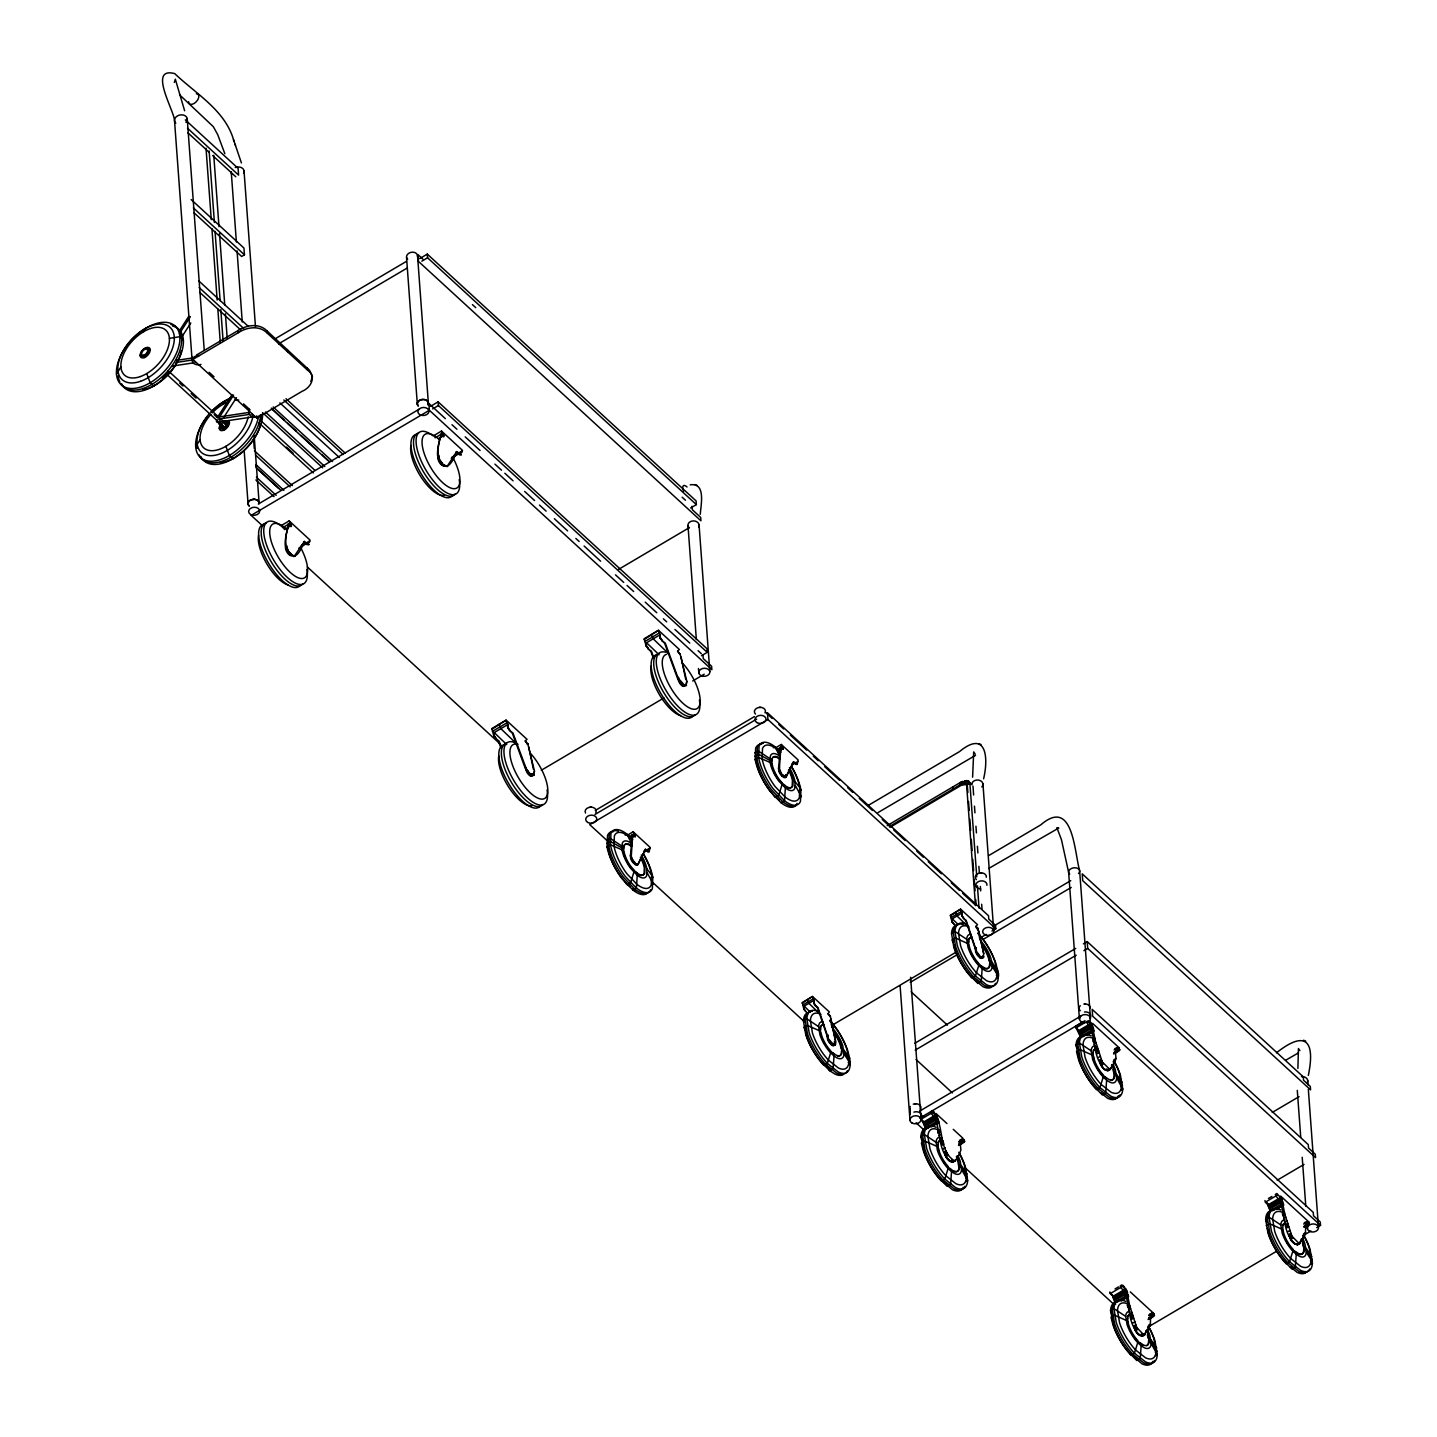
<?xml version="1.0" encoding="UTF-8"?>
<svg xmlns="http://www.w3.org/2000/svg" width="1437" height="1437" viewBox="0 0 1437 1437"><rect width="100%" height="100%" fill="white"/><g stroke="black" fill="none" stroke-linecap="round" stroke-linejoin="round"><path stroke-width="1.5" d="M643.255 853.542A35.674 13.831 59.5 0 1 652.811 877.396L652.344 888.695A35.674 13.831 59.5 0 1 636.375 888.066L625.167 876.301A35.674 13.831 59.5 0 1 610.474 844.794L610.941 833.478A35.674 13.831 59.5 0 1 626.891 834.107L631.669 843.555A20.998 8.137 59.5 0 0 622.293 843.178L622.005 849.824A20.998 8.137 59.5 0 0 630.663 868.379L637.256 875.295L636.375 888.066L632.963 890.078L621.754 878.312A35.674 13.831 59.5 0 1 607.061 846.806L607.528 835.508A35.674 13.831 59.5 0 1 613.527 831.592M791.356 766.208A35.674 13.831 59.5 0 1 800.912 790.045L800.463 801.361A35.674 13.831 59.5 0 1 784.494 800.732L773.286 788.967A35.674 13.831 59.5 0 1 758.592 757.443L759.059 746.144A35.674 13.831 59.5 0 1 775.01 746.773L779.788 756.203A20.998 8.137 59.5 0 0 770.412 755.844L770.124 762.49A20.998 8.137 59.5 0 0 778.782 781.027L785.374 787.961L784.494 800.732L781.081 802.744L769.873 790.979A35.674 13.831 59.5 0 1 755.179 759.454L755.646 748.156A35.674 13.831 59.5 0 1 761.646 744.258M822.808 1021.635A20.998 8.137 59.5 0 0 818.587 1026.629L819.934 1034.784A20.998 8.137 59.5 0 0 830.622 1052.854L834.035 1055.979L833.101 1068.697L829.688 1070.709L822.862 1063.721A31.74 12.322 59.5 0 1 806.696 1036.4L804.774 1026.018M940.301 1137.314A20.998 8.137 59.5 0 0 936.062 1142.307L937.427 1150.462A20.998 8.137 59.5 0 0 948.115 1168.515L951.528 1171.64L950.593 1184.357L947.181 1186.369L940.355 1179.382A31.74 12.322 59.5 0 1 924.189 1152.061L920.919 1136.505A35.674 13.831 59.5 0 1 928.086 1128.027M970.927 934.301A20.998 8.137 59.5 0 0 966.688 939.295L968.053 947.45A20.998 8.137 59.5 0 0 978.741 965.52L982.154 968.646L981.22 981.363L977.807 983.375L970.981 976.388A31.74 12.322 59.5 0 1 954.815 949.049L953.719 944.72M1095.407 1045.831A20.998 8.137 59.5 0 0 1091.186 1050.824L1092.551 1058.979A20.998 8.137 59.5 0 0 1103.239 1077.049L1106.634 1080.175L1105.7 1092.892L1102.287 1094.904L1095.461 1087.917A31.74 12.322 59.5 0 1 1079.295 1060.596L1076.044 1045.04A35.674 13.831 59.5 0 1 1083.211 1036.562M1129.913 1311.424A20.998 8.137 59.5 0 0 1125.692 1316.418L1127.057 1324.573A20.998 8.137 59.5 0 0 1137.745 1342.643L1141.158 1345.768L1140.224 1358.486L1136.793 1360.498L1129.967 1353.51A31.74 12.322 59.5 0 1 1113.801 1326.189L1110.55 1310.634A35.674 13.831 59.5 0 1 1117.717 1302.138M1285.037 1219.959A20.998 8.137 59.5 0 0 1280.816 1224.953L1282.181 1233.108A20.998 8.137 59.5 0 0 1292.869 1251.16L1296.264 1254.303L1295.33 1267.003L1291.917 1269.033L1285.091 1262.027A31.74 12.322 59.5 0 1 1268.925 1234.706L1267.308 1228.222M700.268 514.32C700.825 505.285 706.178 482.383 690.227 484.844M1297.898 1068.427L1298.437 1048.525L1299.874 1050.627M972.598 777.201L973.693 751.91L975.148 754.012M983.609 778.8C988.692 757.479 986.285 729.511 959.503 751.605L868.649 805.169M1308.335 1075.415C1315.268 1042.005 1306.467 1029.036 1276.505 1052.782M976.765 876.875L969.885 783.237L968.43 780.902L960.634 782.321L960.365 784.71L889.287 826.616M633.16 831.807L635.028 835.741L629.873 838.777L628.023 834.843L633.16 831.807L650.045 847.309L649.111 851.71L645.482 849.285L637.938 864.571L634.346 863.062L630.43 855.859L632.352 834.717L635.082 836.657L632.352 834.717M637.345 863.583L637.651 864.05A5.838 2.263 59.5 0 1 635.908 864.499L633.214 862.02A5.838 2.263 59.5 0 1 631.13 858.105L632.729 834.502M781.279 744.474L783.129 748.408L777.992 751.443L776.142 747.509L781.279 744.474L798.164 759.957L797.23 764.358L793.601 761.951L785.518 777.471L781.117 774.094L778.549 768.508L780.471 747.384L783.201 749.306L780.471 747.384M785.841 774.83L785.77 776.716A5.838 2.263 59.5 0 1 784.027 777.148L781.333 774.687A5.838 2.263 59.5 0 1 779.249 770.771L780.848 747.15M308.057 541.623L308.847 544.605L304.357 541.444C299.399 554.592 292.663 563.34 286.089 548.126C282.676 542.755 289.753 521.254 288.532 525.475M295.196 556.173C282.478 553.047 284.993 533.935 289.071 525.152M460.397 451.793L461.205 454.775L456.697 451.613C451.739 464.762 445.003 473.509 438.429 458.295C435.016 452.924 442.093 431.423 440.872 435.645M447.536 466.342C434.836 463.217 437.333 444.105 441.41 435.321M632.118 846.034A17.711 6.862 59.5 0 0 624.197 845.728L623.299 851.728L623.532 846.106A17.711 6.862 59.5 0 1 631.454 846.429M637.202 864.32A5.838 2.263 59.5 0 1 635.459 864.769L632.747 862.308A5.838 2.263 59.5 0 1 630.663 858.374L630.43 855.302A5.838 2.263 59.5 0 1 631.4 854.656A5.838 2.263 59.5 0 0 630.879 855.033L632.316 859.416L636.555 864.769M640.345 857.404A17.711 6.862 59.5 0 1 644.315 867.912L644.081 873.516A17.711 6.862 59.5 0 1 638.8 874.846M641.01 857.009A17.711 6.862 59.5 0 1 644.979 867.517L644.746 873.139A17.711 6.862 59.5 0 1 636.825 872.834L630.592 867.373M641.297 854.979A20.998 8.137 59.5 0 1 646.919 869.008L646.65 875.672A20.998 8.137 59.5 0 1 637.256 875.295M780.219 758.7A17.711 6.862 59.5 0 0 772.316 758.395L771.418 764.376L771.651 758.754M785.374 775.1L785.303 776.986A5.838 2.263 59.5 0 1 783.578 777.417L780.866 774.956A5.838 2.263 59.5 0 1 778.782 771.04L778.549 767.951A5.838 2.263 59.5 0 1 779.519 767.322M785.895 777.255L781.494 773.878L778.998 767.681A5.838 2.263 59.5 0 1 779.393 767.196M788.464 770.07A17.711 6.862 59.5 0 1 792.434 780.56L792.2 786.183A17.711 6.862 59.5 0 1 786.919 787.512M789.111 769.675A17.711 6.862 59.5 0 1 793.098 780.183L792.865 785.788A17.711 6.862 59.5 0 1 784.943 785.482L784.297 785.877M789.416 767.645A20.998 8.137 59.5 0 1 795.038 781.674L794.769 788.32A20.998 8.137 59.5 0 1 785.374 787.961M1119.369 1048.22C1113.765 1045.831 1115.884 1055.89 1116.028 1058.494C1113.19 1067.152 1107.173 1077.606 1100.401 1063.739C1092.246 1050.95 1096.305 1032.898 1086.264 1021.851L1087.773 1020.953L1090.629 1023.575L1089.515 1020.827L1092.174 1024.922L1095.156 1040.011L1102.197 1061.961L1110.011 1069.559M1153.875 1313.813L1152.043 1313.202L1150.696 1314.334L1150.318 1325.148L1143.942 1334.955L1136.703 1327.537L1129.662 1305.604L1126.68 1290.516L1122.944 1285.325L1125.135 1289.169L1121.776 1284.965L1120.267 1285.864L1120.77 1287.426C1130.757 1298.294 1126.734 1316.094 1134.619 1328.776A5.838 2.263 59.5 0 0 1136.685 1332.782L1139.379 1335.278A5.838 2.263 59.5 0 0 1141.158 1334.901L1141.319 1334.147M1308.999 1222.33L1307.167 1221.719L1305.82 1222.869L1305.443 1233.664L1299.066 1243.49L1291.827 1236.071L1284.786 1214.121L1281.804 1199.051L1276.9 1193.5L1275.391 1194.381L1275.894 1195.961C1285.881 1206.829 1281.858 1224.629 1289.743 1237.311A5.838 2.263 59.5 0 0 1291.791 1241.317L1294.503 1243.813A5.838 2.263 59.5 0 0 1295.869 1243.903M833.64 1045.579A5.838 2.263 59.5 0 1 832.274 1045.507L829.562 1042.993A5.838 2.263 59.5 0 1 827.496 1039.077L827.299 1036.023A5.838 2.263 59.5 0 1 828.305 1035.412M834.161 1043.783L834.502 1044.843A5.838 2.263 59.5 0 1 832.724 1045.238L830.029 1042.723A5.838 2.263 59.5 0 1 827.963 1038.807L827.748 1035.754A5.838 2.263 59.5 0 1 828.161 1035.287M982.279 956.431L982.154 957.778A5.838 2.263 59.5 0 1 980.393 958.156L977.681 955.659A5.838 2.263 59.5 0 1 975.615 951.725L975.418 948.689A5.838 2.263 59.5 0 1 976.424 948.079M982.728 956.162L982.603 957.509A5.838 2.263 59.5 0 1 980.842 957.886L978.13 955.389A5.838 2.263 59.5 0 1 976.082 951.456L975.867 948.42A5.838 2.263 59.5 0 1 976.28 947.935M944.792 1151.684L944.989 1154.737A5.838 2.263 59.5 0 0 947.055 1158.653L949.749 1161.168A5.838 2.263 59.5 0 0 951.528 1160.773L951.689 1160.018M1106.652 1069.308A5.838 2.263 59.5 0 1 1104.873 1069.685L1102.179 1067.188A5.838 2.263 59.5 0 1 1100.113 1063.272L1099.898 1060.219M1144.894 1334.919C1140.421 1339.104 1133.883 1330.464 1134.404 1325.812M1300.018 1243.436C1295.545 1247.621 1289.007 1238.999 1289.528 1234.329M143.628 331.678L146.143 327.995M222.807 404.39L225.322 400.707M633.861 872.169L630.592 882.749L627.179 884.779L621.287 877.342A31.74 12.322 59.5 0 1 608.228 849.285L607.061 846.806L610.474 844.794L622.005 849.824M781.979 784.836L778.71 795.415L775.297 797.427L769.406 789.991A31.74 12.322 59.5 0 1 756.329 761.951L755.179 759.454L758.592 757.443L770.124 762.49M960.203 782.572L960.365 784.71L962.61 781.333M830.622 1052.854L827.317 1063.38L823.904 1065.392A35.674 13.831 59.5 0 1 805.744 1034.694L803.427 1020.845A35.674 13.831 59.5 0 1 806.911 1013.157M978.741 965.52L975.436 976.046L972.023 978.058A35.674 13.831 59.5 0 1 953.845 947.36L951.545 933.511A35.674 13.831 59.5 0 1 955.03 925.823M948.115 1168.515L944.81 1179.058L941.397 1181.07A35.674 13.831 59.5 0 1 923.219 1150.354L921.404 1143.062L924.817 1141.05L936.349 1146.151M964.245 1139.685C958.659 1137.296 960.778 1147.373 960.904 1149.959C958.084 1158.617 952.066 1169.089 945.277 1155.204C937.14 1142.415 941.199 1124.363 931.158 1113.316L930.637 1111.735M1103.239 1077.049L1099.916 1087.575L1096.503 1089.587A35.674 13.831 59.5 0 1 1078.343 1058.889L1076.511 1051.597L1079.923 1049.585L1091.473 1054.686M1137.745 1342.643L1134.422 1353.169L1131.009 1355.181A35.674 13.831 59.5 0 1 1112.849 1324.483L1111.017 1317.19L1114.429 1315.178L1125.979 1320.28M1292.869 1251.16L1289.546 1261.704L1286.133 1263.716A35.674 13.831 59.5 0 1 1267.973 1233.018L1265.656 1219.169A35.674 13.831 59.5 0 1 1269.158 1211.481M116.487 374.051L120.924 366.92M638.333 864.338L637.399 864.823L638.639 863.511M786.057 777.219L793.601 761.951M835.813 1043.855L835.023 1045.076L835.598 1040.999L830.281 1015.887L827.928 1013.732L829.365 1011.971L812.498 996.47L802.205 1002.541L803.966 1009.421L807.738 1013.786M983.932 956.521L983.142 957.725L983.716 953.665L978.884 931.517L975.669 926.614L977.483 924.638L960.617 909.136L950.324 915.207L952.084 922.087L956.234 926.218M646.884 849.788L643.722 851.656L644.89 850.345M795.002 762.436L791.823 764.304L793.062 763.658M1113.711 1060.793L1113.208 1061.925L1115.292 1060.686M639.106 861.966L645.482 849.285M304.357 541.444L293.974 556.658M446.997 466.648L456.697 451.613M507.495 724.751L507.71 728.02L512.38 733.265L525.17 768.148L528.421 773.088L532.732 775.729L534.474 771.094L527.792 743.863M533.648 775.441L534.474 771.094M686.814 681.264L686.006 685.611L686.814 681.264L680.132 654.033M140.09 355.622L140.682 354.49M219.268 428.334L219.861 427.202M961.928 783.937L964.874 780.65M298.878 548.072L309.656 541.731L310.087 540.114L289.16 520.895L281.993 525.134L282.82 527.613L289.987 523.373L289.16 520.895M455.242 454.505L454.81 456.14L453.751 455.709L458.744 452.763M451.236 458.241L461.995 451.901L462.427 450.284L441.5 431.064L434.333 435.303L435.16 437.782L442.327 433.543L441.5 431.064M958.874 1144.121C966.598 1138.266 966.131 1142.199 958.461 1145.433M1113.98 1052.638C1121.722 1046.783 1121.255 1050.734 1113.567 1053.95M1148.666 1318.214C1156.354 1312.304 1155.564 1316.472 1148.073 1319.543M174.344 82.394L175.332 79.197L184.637 110.793M310.841 381.47L312.458 376.332L309.62 370.405L267.318 331.193C259.522 322.948 246.984 324.816 238.255 330.438L196.528 354.993M952.803 1162.264L953.773 1161.024M1107.927 1070.799L1111.933 1066.739M1143.403 1335.135L1144.337 1333.572M179.176 331.211L188.822 316.23M179.535 333.492L190.385 316.643M182.355 336.096L190.798 322.984M232.058 394.672L217.598 417.125L219.16 417.538L233.62 395.067M223.202 418.257L236.458 397.672M963.383 783.488L966.867 780.489M224.028 420.951L223.579 421.436A4.994 2.838 -47.4 0 1 227.711 423.502A4.994 2.838 -47.4 0 1 222.07 428.998A4.994 2.838 -47.4 0 1 220.849 424.095L166.764 374.303M200.12 439.632L195.683 446.763L197.444 448.38M964.676 783.381L968.43 780.902M830.029 1016.642L830.281 1015.887M978.399 928.553L976.046 926.38M890.042 827.299L961.119 785.392L966.436 784.333L969.454 781.836M969.813 782.985L966.634 785.159L975.472 905.561M1297.557 1244.909L1301.563 1240.867M155.555 384.9L153.705 386.014L150.166 382.763L146.7 373.584M234.734 457.613L232.902 458.726L229.345 455.475L225.878 446.296M191.157 199.563L243.949 248.044L244.452 254.816L241.632 256.469L193.797 212.55M276.12 338.216L406.437 261.372M419.622 258.642L427.292 254.115L696.101 500.92L696.37 504.603L690.604 507.997M278.544 343.874L406.94 268.18M421.813 261.193L427.561 257.798L427.292 254.115M256.81 418.095L302.237 391.223C310.805 387.828 316.966 376.476 307.59 370.189L267.48 333.366C259.684 325.121 247.146 326.989 238.416 332.63L192.881 359.394L256.81 418.095L256.648 415.922M258.319 504.046L419.281 409.132M430.471 406.384L438.141 401.857L706.95 648.68L707.22 652.344L701.454 655.739M445.38 418.652L428.855 403.474L429.358 410.281L251.152 515.362L262.72 525.978M432.663 408.934L438.411 405.539L438.141 401.857M284.257 529.606L291.424 525.367L289.987 523.373M438.393 438.716L443.782 435.537L442.327 433.543M291.424 525.367L290.957 526.66L288.047 523.984M443.297 436.83L443.782 435.537M306.386 542.593L301.411 545.539L302.471 545.97L302.902 544.354M451.721 457.325L455.295 455.224M457.092 454.164L462.48 450.984M303.818 541.767L307.446 544.282M456.158 451.936L459.786 454.451M308.847 544.605L306.907 544.605M461.205 454.775L459.247 454.775M618.539 569.393L689.437 527.577M527.828 744.384L525.241 740.971L527.056 739.354L506.129 720.135L491.795 728.595L493.897 736.157L498.567 741.42L500.848 747.635M680.168 654.553L677.581 651.141L679.396 649.506L658.487 630.304L644.135 638.764L646.237 646.327L650.907 651.59L653.188 657.805M491.831 729.295L506.129 720.135M644.189 639.465L658.487 630.304M492.532 731.307L506.884 722.847L506.183 720.835M644.872 641.477L659.224 633.016L658.541 631.005M493.681 732.888L508.033 724.428L506.884 722.847M646.021 643.058L660.373 634.597L659.224 633.016M493.897 736.157L494.22 732.583L506.74 744.6M507.71 728.02L508.033 724.428M646.237 646.327L646.56 642.734L659.08 654.769M686.545 685.287L682.324 684.677L677.51 678.318L664.72 643.435L660.05 638.19L660.373 634.597M495.46 738.582L499.106 741.097L501.387 747.312M509.273 730.427L512.919 732.96L526.517 769.388L530.504 774.184L534.187 775.136M647.8 648.734L651.446 651.266L653.727 657.481M661.613 640.597L665.259 643.111L678.048 677.995L685.072 685.898M525.241 740.971L527.613 743.971M677.581 651.141L679.952 654.122M527.253 744.168L528.151 743.647M528.708 746.863L533.45 769.388M681.048 657.032L685.79 679.557M541.318 770.25L663.966 697.933M692.706 680.976L704.202 674.204M595.295 810.432L754.443 716.596M594.99 814.456L756.634 719.129M991.943 931.014L995.787 928.751L995.536 925.356L988.782 919.159L988.53 915.764L767.448 712.752L767.951 719.56L589.727 824.64L607.905 841.328M606.576 840.25L609.989 838.238L621.736 845.98M754.694 752.916L758.107 750.886L769.855 758.628M606.809 843.447L610.222 841.435L621.862 847.848M754.928 756.113L758.341 754.084L769.981 760.514M625.185 835.113L626.891 834.107L632.675 839.424M773.304 747.779L775.01 746.773L780.794 752.09M628.705 837.088L633.843 834.053M776.824 749.737L781.962 746.701M778.064 752.341L781.225 750.473M644.944 850.991L650.081 847.956M644.566 851.925L649.704 848.89M792.685 764.592L797.822 761.556M645.087 849.518L647.979 851.584M793.206 762.167L796.098 764.233M649.111 851.71L647.584 851.8M797.23 764.358L795.703 764.466M633.609 863.314L634.723 862.847M781.728 775.98L782.842 775.495M633.286 870.571L636.825 872.834M784.943 785.482L778.71 780.022A17.711 6.862 59.5 0 1 776.986 777.543M651.087 878.402L652.811 877.396L651.644 874.917A31.74 12.322 59.5 0 0 643.147 853.686M799.206 791.051L800.912 790.045L799.762 787.566A31.74 12.322 59.5 0 0 791.266 766.334M799.69 797.607L801.397 796.601L795.326 785.536M878.007 812.57L975.543 755.305M887.204 825.628L960.634 782.321M969.885 783.237L966.634 785.159L966.347 784.261M988.53 855.698L1040.711 824.91C1073.223 796.799 1074.319 852.015 1079.636 870.678L1090.449 1017.899M988.602 868.541L1058.458 828.179M802.241 1003.206L812.498 996.47M950.36 915.872L960.617 909.136M802.834 1005.002L813.126 998.931L812.552 997.134M950.935 917.668L961.245 911.597L960.652 909.801M803.75 1006.367L814.043 1000.296L813.126 998.931M951.869 919.015L962.161 912.944L961.245 911.597M803.966 1009.421L804.145 1006.134L810.306 1012.115M835.418 1044.843L832.095 1044.645L828.197 1039.256L817.635 1007.948L813.863 1003.583L814.043 1000.296M952.084 922.087L952.264 918.8L958.425 924.763M983.537 957.509L980.196 957.311L976.316 951.905L965.754 920.614L961.982 916.231L962.161 912.944M815.138 1005.649L818.03 1007.714L828.574 1039.023L834.304 1045.453M963.257 918.315L966.149 920.381L976.693 951.689L981.471 958.084M803.427 1020.845L806.84 1018.833A35.674 13.831 59.5 0 1 818.695 1011.684M951.545 933.511L954.958 931.499A35.674 13.831 59.5 0 1 966.814 924.35M827.928 1013.732L829.903 1016.121M978.148 929.29L983.716 953.665M830.766 1018.851L835.723 1042.579M994.081 925.841L1070.727 880.647M820.563 1028.748L820.15 1032.413L820.563 1028.748A17.711 6.862 59.5 0 1 824.137 1024.545M968.682 941.397L968.269 945.061L968.682 941.397A17.711 6.862 59.5 0 1 972.256 937.211M832.903 1024.797L955.533 952.48M980.447 937.804L986.195 934.409M910.268 982.351L958.174 954.114M983.088 939.421L1071.23 887.437M831.448 1044.986L832.472 1044.412M979.567 957.635L980.591 957.078M833.622 1053.519L830.065 1051.255L836.19 1055.153A17.711 6.862 59.5 0 0 842.082 1051.615L840.932 1044.735A17.711 6.862 59.5 0 0 834.681 1032.808M970.765 952.713A17.711 6.862 59.5 0 0 978.202 963.922L984.309 967.819A17.711 6.862 59.5 0 0 990.201 964.281L989.051 957.383A17.711 6.862 59.5 0 0 982.8 945.474M837.843 1056.213A17.711 6.862 59.5 0 0 841.417 1052.01L841.831 1048.345M978.184 963.922L983.644 968.215A17.711 6.862 59.5 0 0 989.536 964.658L989.949 961.012M847.956 1059.32L849.662 1058.315L847.848 1051.022A35.674 13.831 59.5 0 0 829.67 1020.306L830.712 1021.994A31.74 12.322 59.5 0 1 846.878 1049.315L850.147 1064.871A35.674 13.831 59.5 0 1 838.292 1072.002L827.317 1063.38A35.674 13.831 59.5 0 1 809.157 1032.682L806.84 1018.833L818.587 1026.629M996.075 971.969L997.781 970.963L995.949 963.67A35.674 13.831 59.5 0 0 977.789 932.972L978.831 934.643A31.74 12.322 59.5 0 1 994.997 961.982L998.266 977.519A35.674 13.831 59.5 0 1 986.411 984.668L975.436 976.046A35.674 13.831 59.5 0 1 957.258 945.348L954.958 931.499L966.688 939.295M848.189 1062.518L849.914 1061.512L843.914 1051.758M996.308 975.166L998.014 974.16L992.033 964.407M996.559 978.525L998.266 977.519C1000.386 969.328 991.674 965.466 990.829 958.228A20.998 8.137 59.5 0 0 981.237 941.397M914.74 1043.316L1075.702 948.402M1083.372 943.875L1087.198 941.612L1308.281 1144.624L1308.532 1148.019L1315.286 1154.216L1315.538 1157.611L1087.701 948.42L1087.198 941.612M915.243 1050.106L1076.205 955.192M1083.875 950.683L1087.701 948.42M919.716 1111.07L1080.678 1016.157M1085.025 1020.683L920.219 1117.878L923.542 1122.099L921.315 1119.998M923.668 1115.848L920.183 1117.914L920.758 1118.615M1082.277 1022.318L1075.307 1026.431L1078.666 1030.634L1076.439 1028.533L1080.911 1037.801M920.686 1119.477L932.649 1112.436L935.523 1115.058L932.721 1111.555M1075.81 1028.012L1084.522 1022.875M933.799 1112.651C944.54 1124.794 937.822 1151.181 954.904 1161.024M922.123 1120.878L923.093 1121.219M938.864 1121.561L925.787 1129.266L923.039 1122.405L936.098 1114.699M1078.145 1030.94L1091.222 1023.234M923.488 1123.195L936.565 1115.489M1078.612 1031.73L1091.689 1024.024M923.991 1124.111L937.068 1116.405M1079.115 1032.646L1092.174 1024.922M924.494 1125.225L937.571 1117.519M1079.618 1033.76L1092.695 1026.036M924.997 1126.482L938.074 1118.776M1080.121 1035.017L1093.198 1027.311M925.554 1128.117L938.612 1120.393M1080.678 1036.634L1093.737 1028.928M1082.726 1036.724L1093.97 1030.095M931.463 1126.949L939.044 1122.495M1086.588 1035.484L1094.168 1031.012M937.625 1130.865L939.708 1129.626M1092.749 1039.4L1094.832 1038.161M937.678 1131.566L939.762 1130.344M1092.785 1040.101L1094.886 1038.861M937.948 1132.715L940.032 1131.476M1093.072 1041.232L1095.156 1040.011M938.127 1133.326L940.211 1132.087M1093.234 1041.861L1095.335 1040.622M938.9 1135.679L940.984 1134.44M1094.006 1044.196L1096.108 1042.975M940.085 1139.487L942.169 1138.248M1095.192 1048.004L1097.293 1046.783M940.858 1141.894L942.959 1140.655M1095.982 1050.429L1098.084 1049.19M937.409 1144.804L938.056 1144.409A17.711 6.862 59.5 0 1 941.63 1140.206M1092.515 1053.321L1093.18 1052.944A17.711 6.862 59.5 0 1 1096.754 1048.741M941.271 1143.044L943.373 1141.804M1096.395 1051.579L1098.479 1050.339M941.433 1143.69L943.534 1142.469M1096.557 1052.225L1098.658 1050.986M941.936 1145.217L944.037 1143.978M1097.06 1053.752L1099.161 1052.513M938.056 1144.409L938.541 1151.684M1093.18 1052.944L1093.665 1060.219M943.175 1148.971L945.277 1147.75M1098.299 1057.506L1100.401 1056.267M962.413 1139.074C956.503 1140.691 961.533 1140.906 963.688 1142.343M1117.537 1047.609C1111.627 1049.208 1116.639 1049.441 1118.812 1050.86M958.982 1141.445L961.084 1140.224M1114.106 1049.98L1116.19 1048.741M958.713 1142.056L960.796 1140.816M964.029 1141.14L961.838 1139.415L963.544 1139.254M1119.154 1049.675L1116.944 1047.95L1118.651 1047.789M961.479 1141.301L962.97 1140.403M1116.585 1049.818L1118.094 1048.938M944.163 1151.971L946.264 1150.75M1099.287 1060.506L1101.389 1059.267M959.197 1143.798L964.317 1140.798M1114.322 1052.333L1119.441 1049.333M944.576 1153.408L946.678 1152.187M959.898 1144.229L964.892 1141.283M1099.7 1061.943L1101.802 1060.704M1115.022 1052.764L1120.016 1049.818M944.702 1153.588L945.456 1154.468A5.838 2.263 59.5 0 0 947.504 1158.384L950.216 1160.898A5.838 2.263 59.5 0 0 951.977 1160.503M944.774 1154.055L946.875 1152.815M1099.898 1062.59L1101.981 1061.35M944.989 1154.665L947.073 1153.426M1100.113 1063.182L1102.197 1061.961M945.277 1155.204L947.378 1153.983M1100.401 1063.739L1102.502 1062.5M945.708 1155.815L947.791 1154.594M1100.814 1064.35L1102.915 1063.111M946.211 1156.444L948.294 1155.204M1101.317 1064.979L1103.418 1063.739M1113.926 1059.734L1116.028 1058.494M1103.059 1068.248L1105.34 1069.415A5.838 2.263 59.5 0 0 1107.101 1069.038M958.443 1155.474L956.359 1156.713A17.711 6.862 59.5 0 1 957.76 1160.791L958.91 1167.67A17.711 6.862 59.5 0 1 953.018 1171.209L950.45 1169.574L953.683 1170.832A17.711 6.862 59.5 0 0 959.575 1167.275L958.425 1160.395A17.711 6.862 59.5 0 0 956.826 1156.372M1111.466 1065.248L1113.567 1064.009M951.977 1161.94L954.078 1160.701M1107.101 1070.457L1109.202 1069.236M952.228 1162.066L955.874 1159.785M1107.352 1070.601L1110.999 1068.32M953.18 1162.03L955.264 1160.791M1108.286 1070.565L1110.388 1069.326M951.114 1169.179L947.558 1166.916A17.711 6.862 59.5 0 1 943.085 1161.096M1099.916 1072.128A17.711 6.862 59.5 0 0 1102.682 1075.451L1108.807 1079.349A17.711 6.862 59.5 0 0 1114.681 1075.81L1113.549 1068.93A17.711 6.862 59.5 0 0 1111.951 1064.907M1110.46 1080.408A17.711 6.862 59.5 0 0 1114.016 1076.205L1114.447 1072.541M1106.221 1077.714L1102.682 1075.451M965.682 1178.178L967.388 1177.172L961.407 1167.419M1120.806 1086.713L1122.513 1085.707L1116.531 1075.936M965.933 1181.537L967.64 1180.531L965.323 1166.682A35.674 13.831 59.5 0 0 959.665 1153.624M1121.058 1090.072L1122.764 1089.066L1120.447 1075.199A35.674 13.831 59.5 0 0 1114.789 1062.141M1285.846 1060.165L1298.365 1052.908M1272.23 1112.454L1299.066 1096.647M1277.206 1180.208L1304.042 1164.401M1115.04 1288.935L1118.525 1286.887M1268.422 1198.494L1271.907 1196.446M1110.388 1292.743L1109.813 1292.025L1110.316 1293.605L1122.279 1286.546M1264.919 1200.56L1265.44 1202.14L1277.403 1195.081M1112.274 1294.683L1110.945 1294.126L1113.172 1296.228L1110.316 1293.605M1267.398 1203.218L1266.069 1202.661L1268.296 1204.763L1265.44 1202.14M1111.753 1294.988L1112.723 1295.348M1266.877 1203.523L1267.847 1203.865M1115.597 1304.311L1112.651 1296.533L1125.728 1288.827M1270.524 1211.912L1267.775 1205.068L1280.852 1197.362M1113.118 1297.324L1126.195 1289.6M1268.242 1205.841L1281.301 1198.135M1113.621 1298.222L1126.68 1290.516M1268.727 1206.757L1281.804 1199.051M1114.124 1299.335L1127.201 1291.629M1269.248 1207.87L1282.307 1200.164M1114.627 1300.611L1127.704 1292.887M1269.751 1209.128L1282.81 1201.422M1115.184 1302.227L1128.243 1294.521M1270.29 1210.762L1283.367 1203.056M1119.064 1301.221L1128.476 1295.671M1272.356 1210.834L1283.6 1204.206M1121.094 1301.078L1128.674 1296.605M1276.218 1209.595L1283.798 1205.14M1127.255 1304.976L1129.338 1303.754M1282.361 1213.511L1284.462 1212.271M1127.309 1305.694L1129.392 1304.455M1282.415 1214.229L1284.516 1212.99M1127.578 1306.826L1129.662 1305.604M1282.684 1215.361L1284.786 1214.121M1127.74 1307.436L1129.841 1306.215M1266.141 1225.707L1269.554 1223.695L1281.103 1228.815M1282.864 1215.971L1284.965 1214.732M1128.512 1309.79L1130.614 1308.55M1283.636 1218.325L1285.738 1217.085M1129.698 1313.598L1131.799 1312.376M1284.822 1222.133L1286.923 1220.893M1130.488 1316.023L1132.59 1314.783M1285.612 1224.54L1287.714 1223.3M1127.021 1318.915L1127.686 1318.537A17.711 6.862 59.5 0 1 1131.26 1314.334M1130.901 1317.154L1132.985 1315.933M1286.025 1225.689L1288.109 1224.45M1131.063 1317.819L1133.164 1316.579M1286.187 1226.336L1288.271 1225.114M1131.566 1319.346L1133.667 1318.106M1286.69 1227.863L1288.773 1226.641M1127.686 1318.537L1128.171 1325.794M1284.552 1223.264A17.711 6.862 59.5 0 0 1282.81 1227.072L1283.295 1234.329M1132.805 1323.1L1134.907 1321.86M1287.929 1231.617L1290.013 1230.395M1152.043 1313.202C1146.133 1314.801 1151.145 1315.035 1153.318 1316.454M1307.167 1221.719C1297.988 1223.749 1314.855 1224.09 1304.94 1227.036M1148.612 1315.573L1150.696 1314.334M1303.736 1224.09L1305.82 1222.869M1153.66 1315.268L1151.468 1313.544L1153.175 1313.382M1308.604 1223.821L1306.574 1222.079L1308.281 1221.899M1151.091 1315.412L1152.6 1314.532M1306.215 1223.947L1307.724 1223.067M1133.793 1326.1L1135.895 1324.86M1288.917 1234.634L1291.001 1233.395M1148.486 1318.232L1153.947 1314.909M1303.61 1226.767L1309.071 1223.444M1303.79 1226.749L1308.784 1223.803M1149.528 1318.358L1154.522 1315.412M1304.652 1226.875L1308.137 1224.827M1134.206 1327.537L1136.308 1326.297M1289.33 1236.071L1291.414 1234.832M1134.332 1327.698L1135.086 1328.578A5.838 2.263 59.5 0 0 1137.134 1332.512L1139.846 1335.009A5.838 2.263 59.5 0 0 1141.607 1334.632M1289.456 1236.233L1290.192 1237.113A5.838 2.263 59.5 0 0 1292.258 1241.047L1294.971 1243.544A5.838 2.263 59.5 0 0 1296.336 1243.634M1134.404 1328.165L1136.505 1326.944M1289.528 1236.7L1291.612 1235.461M1134.619 1328.776L1136.703 1327.537M1289.743 1237.311L1291.827 1236.071M1134.907 1329.333L1137.008 1328.093M1290.031 1237.85L1292.114 1236.628M1135.32 1329.943L1137.421 1328.704M1290.444 1238.478L1292.546 1237.239M1135.823 1330.554L1137.924 1329.333M1290.947 1239.089L1293.049 1237.85M1148.432 1325.327L1150.534 1324.088M1303.557 1233.844L1305.658 1232.605M1148.055 1327.069L1276.433 1251.358M1303.269 1235.533L1310.939 1231.024M1316.687 1227.629L1320.513 1225.366L1320.262 1221.971L1313.508 1215.774L1313.256 1212.379L1092.174 1009.367L1092.677 1016.175L1320.513 1225.366M1147.714 1327.519L1149.816 1326.279M1304.922 1234.814L1302.838 1236.036L1303.341 1234.904A31.74 12.322 59.5 0 1 1309.125 1247.621L1312.394 1263.177A35.674 13.831 59.5 0 1 1300.539 1270.326L1289.546 1261.704A35.674 13.831 59.5 0 1 1271.386 1231.006L1269.069 1217.139A35.674 13.831 59.5 0 1 1280.924 1210.008M1145.972 1330.842L1148.073 1329.602M1301.096 1239.359L1303.197 1238.137M1141.607 1336.051L1145.505 1333.895M1296.731 1244.586L1300.611 1242.43M1141.858 1336.194L1143.942 1334.955M1296.982 1244.729L1299.066 1243.49M1146.457 1330.5A17.711 6.862 59.5 0 1 1148.055 1334.524L1149.187 1341.404A17.711 6.862 59.5 0 1 1143.313 1344.942L1137.188 1341.044A17.711 6.862 59.5 0 1 1131.889 1333.895M1289.564 1246.256A17.711 6.862 59.5 0 0 1292.312 1249.579L1298.437 1253.477A17.711 6.862 59.5 0 0 1304.311 1249.939L1303.161 1243.041A17.711 6.862 59.5 0 0 1301.581 1239.017M1146.798 1345.589A17.711 6.862 59.5 0 0 1148.522 1341.781L1148.953 1338.134M1292.312 1249.579L1297.773 1253.854A17.711 6.862 59.5 0 0 1303.664 1250.316L1304.077 1246.669M1140.727 1343.308L1142.649 1345.337M1155.312 1352.307L1157.019 1351.301L1151.037 1341.529M1310.436 1260.824L1312.143 1259.818L1306.161 1250.064M1155.564 1355.648L1157.27 1354.642L1154.953 1340.793A35.674 13.831 59.5 0 0 1149.295 1327.734M1310.688 1264.183L1312.394 1263.177L1310.077 1249.328A35.674 13.831 59.5 0 0 1304.419 1236.269M216.718 420.161A2.551 1.455 -47.4 0 0 218.137 421.993L218.658 421.742A2.551 1.455 -47.4 0 0 220.544 418.814L227.998 425.657M785.518 777.471L786.452 777.004M169.404 338.342L179.823 336.707L183.361 339.958M254.313 499.268L250.218 500.238A5.568 4.077 -5.6 0 0 249.176 506.022M176.769 360.346L193.726 357.759M175.943 362.501L192.917 359.915L195.737 362.519M172.422 366.058L193.618 362.842M216.592 417.341L248.403 412.509M217.903 419.173L249.697 414.341M220.741 421.76L254.654 416.622L251.816 414.018M148.604 349.82L150.238 349.64M227.782 422.532L229.417 422.352M755.503 714.099A5.568 4.077 -5.6 0 1 759.185 707.399L760.64 707.345M589.942 807.199L591.397 807.163M980.106 872.96L981.561 872.906M1085.384 1003.96L1083.929 1004.014A5.568 4.077 -5.6 0 1 1090.144 1008.325M914.668 1103.814L916.123 1103.778M1058.746 828.161L1056.896 827.694L1061.458 839.693L1068.643 872.439L1079.438 1019.318M969.975 783.345L971.538 783.758M460.936 451.469L461.995 451.901M308.596 541.3L309.656 541.731M694.933 484.538L697.143 485.472M978.848 743.612L981.04 744.546M1303.575 1040.226L1305.784 1041.16M966.975 943.157L955.443 938.056L952.03 940.067L953.18 942.564L952.893 938.666M818.856 1030.491L807.325 1025.389L803.912 1027.401L805.061 1029.898M982.154 968.646L985.207 970.586A20.998 8.137 59.5 0 0 992.177 966.382L991.907 962.521M979.208 983.07L976.118 981.112L982.998 986.68A35.674 13.831 59.5 0 0 991.368 987.219M1106.634 1080.175L1109.705 1082.115A20.998 8.137 59.5 0 0 1116.675 1077.912L1115.31 1069.775A20.998 8.137 59.5 0 0 1113.441 1064.997M1296.264 1254.303L1299.335 1256.243A20.998 8.137 59.5 0 0 1306.305 1252.04L1304.94 1243.885A20.998 8.137 59.5 0 0 1303.072 1239.107M1293.336 1268.727L1290.246 1266.769L1297.126 1272.338A35.674 13.831 59.5 0 0 1305.479 1272.877M834.035 1055.979L837.088 1057.937A20.998 8.137 59.5 0 0 844.076 1053.734L842.711 1045.579A20.998 8.137 59.5 0 0 832.023 1027.509L831.161 1023.827M831.089 1070.421L822.862 1063.721M951.528 1171.64L954.581 1173.598A20.998 8.137 59.5 0 0 961.551 1169.395L960.203 1161.24A20.998 8.137 59.5 0 0 958.317 1156.462M1141.158 1345.768L1144.211 1347.708A20.998 8.137 59.5 0 0 1151.181 1343.505L1149.816 1335.35A20.998 8.137 59.5 0 0 1147.947 1330.59M1091.186 1050.824L1079.456 1043.028L1076.044 1045.04L1077.247 1048.256M1280.816 1224.953L1269.069 1217.139L1265.656 1219.169L1266.877 1222.384M936.062 1142.307L924.332 1134.494L920.919 1136.505L922.123 1139.739M1125.692 1316.418L1113.962 1308.622L1110.55 1310.634L1111.753 1313.849M965.682 783.65L967.37 785.859L967.873 792.541M427.561 257.798L696.37 504.603M422.891 259.145L417.933 254.6L418.436 261.39L700.933 520.805L700.681 517.392L692.329 509.722L692.077 506.309M472.432 304.626L475.737 307.662M682.162 497.22L685.467 500.256M179.643 94.86L213.341 126.707L217.706 134.629L224.837 153.687M185.301 119.864L238.093 168.345L238.596 175.116L187.457 128.162M187.942 132.851L209.389 152.538M212.694 155.573L235.794 176.769M438.411 405.539L707.22 652.344M451.99 424.705L456.93 429.25M465.193 436.848L480.066 450.482M494.921 464.133L501.531 470.204M504.836 473.24L513.081 480.82M524.649 491.436L534.564 500.525M539.504 505.07L546.114 511.141M554.377 518.721L567.579 530.864M575.842 538.444L579.147 541.48M584.105 546.024L600.612 561.184M615.485 574.836L623.73 582.416M627.035 585.452L633.645 591.505M645.195 602.121L656.763 612.737M663.373 618.808L666.678 621.844M674.923 629.424L689.796 643.075M698.059 650.656L701.346 653.691M765.67 712.447L772.244 718.482M778.818 724.499L783.74 729.026M790.314 735.061L806.732 750.132M813.306 756.167L818.228 760.694M824.784 766.729L839.567 780.291M847.776 787.835L852.716 792.362M859.272 798.397L872.421 810.45M882.264 819.503L888.838 825.539M893.76 830.065L905.256 840.609M916.752 851.171L923.326 857.206M928.248 861.733L941.397 873.786M951.24 882.839L959.449 890.383M962.736 893.383L975.867 905.454M767.951 719.56L995.787 928.751M429.358 410.281L711.872 669.678L711.62 666.283L703.25 658.595L702.998 655.2M1092.587 1023.378L1119.423 1048.022M1280.636 1196.051L1309.053 1222.133M440.925 433.83L443.853 436.507M193.312 207.862L244.452 254.816M780.56 752.593L776.698 749.054A31.74 12.322 59.5 0 0 762.508 748.497L762.095 758.556A31.74 12.322 59.5 0 0 775.172 786.596L785.141 797.068A31.74 12.322 59.5 0 0 799.349 797.625L799.762 787.566L795.038 781.674M774.238 795.739L779.393 800.463M970.981 976.388L974.843 979.926M198.665 280.79L248.152 326.235M199.168 287.562L243.697 328.462M199.653 292.25L240.895 330.115M285.999 398.732L345.365 453.248M283.825 400.007L343.209 454.523M279.874 402.881L339.348 457.505M911.13 991.817L947.45 1025.156M273.174 406.976L332.54 461.493M271.306 408.144L284.508 420.269M287.795 423.286L296.04 430.866M300.998 435.411L317.487 450.553M322.427 455.098L329.037 461.151M271.773 408.934L329.486 461.942M265.45 412.024L324.816 466.54M263.276 413.299L322.642 467.815M209.119 372.273L214.023 376.781M243.536 403.869L250.092 409.904M260.295 420.197L314.721 470.168M286.484 447.123L293.076 453.176M258.965 422.945L313.374 472.917M168.255 370.782L219.178 417.538M254.457 450.805L292.376 485.634M222.879 422.352L225.843 425.101M179.643 382.996L182.93 386.014M191.157 393.558L196.079 398.085M214.149 414.664L217.436 417.682M916.105 1059.572L952.426 1092.91M255.588 455.116L290.22 486.909M218.658 421.742L224.621 427.22M218.137 421.993L225.573 428.837M216.502 421.185L223.956 428.028M220.831 426.663L223.453 429.07M283.897 490.286L255.858 464.546L256.091 467.528L280.826 490.233M257.313 468.749L278.742 488.436M256.379 477.174L276.173 495.334M255.876 479.958L274.018 496.627M935.882 1113.406L946.947 1123.536M953.252 1129.338L962.718 1138.032M1130.254 1291.863L1153.929 1313.598M288.586 523.661L291.495 526.337M632.442 839.944L628.58 836.388A31.74 12.322 59.5 0 0 614.389 835.831L613.976 845.89A31.74 12.322 59.5 0 0 627.053 873.947L637.04 884.42A31.74 12.322 59.5 0 0 651.23 884.976L651.644 874.917L646.919 869.008M916.123 1122.782L924.368 1130.362M965.646 1168.245L1114.232 1304.688M652.47 882.246L804.361 1021.725M307.32 566.95L500.615 744.438M626.137 883.072L629.999 886.629M940.355 1179.382L952.372 1189.692A35.674 13.831 59.5 0 0 963.185 1187.339M1129.967 1353.51L1142.002 1363.803A35.674 13.831 59.5 0 0 1152.815 1361.45M668.834 653.853L653.206 638.836L651.302 634.525M516.494 743.701L500.848 728.667L498.962 724.374M966.275 924.943L957.024 915.98L955.461 912.172M818.156 1012.295L808.905 1003.331L807.343 999.505M933.314 1111.214L934.391 1112.292M782.051 782.842L779.375 779.644A17.711 6.862 59.5 0 1 772.082 763.999M633.951 870.175L631.256 866.978A17.711 6.862 59.5 0 1 623.963 851.351M1103.508 1067.978L1102.628 1066.919A5.838 2.263 59.5 0 1 1100.562 1063.003M1306.017 1248.178L1311.909 1256.621M1116.387 1074.068L1122.279 1082.51M1150.893 1339.661L1156.785 1348.086M961.281 1165.533L967.155 1173.975M843.788 1049.872L849.662 1058.315L850.147 1064.871M1100.616 1092.641L1107.496 1098.209A35.674 13.831 59.5 0 0 1118.309 1095.856M660.589 637.866L662.152 640.273M646.776 646.003L648.338 648.428M508.249 727.697L509.812 730.104M494.436 735.834L495.999 738.259M647.207 872.87L653.278 883.953M1306.305 1252.04L1311.173 1259.962A31.74 12.322 59.5 0 1 1300.629 1266.32L1290.857 1258.632A31.74 12.322 59.5 0 1 1274.691 1231.311L1272.625 1218.989A31.74 12.322 59.5 0 1 1283.169 1212.63M1116.675 1077.912L1122.764 1089.066A35.674 13.831 59.5 0 1 1110.909 1096.197L1099.916 1087.575A35.674 13.831 59.5 0 1 1081.756 1056.878L1079.456 1043.028A35.674 13.831 59.5 0 1 1091.294 1035.879M992.177 966.382L997.062 974.304A31.74 12.322 59.5 0 1 986.5 980.663L976.729 972.993A31.74 12.322 59.5 0 1 960.563 945.654L958.515 933.332A31.74 12.322 59.5 0 1 969.059 926.973M1151.181 1343.505L1157.27 1354.642A35.674 13.831 59.5 0 1 1145.415 1361.791L1134.422 1353.169A35.674 13.831 59.5 0 1 1116.262 1322.471L1113.962 1308.622A35.674 13.831 59.5 0 1 1125.8 1301.473M961.551 1169.395L967.64 1180.531A35.674 13.831 59.5 0 1 955.785 1187.68L944.81 1179.058A35.674 13.831 59.5 0 1 926.631 1148.343L924.332 1134.494A35.674 13.831 59.5 0 1 936.188 1127.362M844.076 1053.734L848.944 1061.638A31.74 12.322 59.5 0 1 838.4 1067.996L828.61 1060.326A31.74 12.322 59.5 0 1 812.444 1033.005L810.396 1020.683A31.74 12.322 59.5 0 1 820.94 1014.324M962.377 916.016L963.652 918.081M952.462 921.853L953.737 923.937M814.258 1003.349L815.533 1005.433M804.343 1009.187L805.618 1011.271M826.491 1064.889L829.688 1070.709L834.879 1074.014A35.674 13.831 59.5 0 0 843.25 1074.571M224.082 428.298L224.675 429.735M144.886 355.586L145.478 357.023M233.872 140.862C225.627 110.523 196.115 94.07 174.757 73.628C147.257 66.353 174.829 111.691 174.542 120.942L192.001 358.801M235.075 144.275L241.416 162.938M233.441 139.658L235.506 145.496M932.146 1110.855L932.649 1112.436M1302.515 1243.436L1303.413 1247.047M1283.043 1230.323L1283.959 1233.952A17.711 6.862 59.5 0 0 1292.977 1249.184M1112.885 1069.308L1113.783 1072.936M1093.413 1056.213L1094.329 1059.823A17.711 6.862 59.5 0 0 1103.347 1075.074M1147.391 1334.901L1148.289 1338.512M1127.919 1321.806L1128.835 1325.417A17.711 6.862 59.5 0 0 1137.853 1340.649M989.303 961.389L988.387 957.778A17.711 6.862 59.5 0 0 982.136 945.869M968.933 944.684L969.831 948.294A17.711 6.862 59.5 0 0 978.848 963.526M938.307 1147.678L939.205 1151.288A17.711 6.862 59.5 0 0 948.222 1166.539M841.184 1048.741L840.268 1045.112A17.711 6.862 59.5 0 0 834.017 1033.185M834.286 1041.789L834.574 1042.939M820.814 1032.017L821.713 1035.628A17.711 6.862 59.5 0 0 830.73 1050.878M979.262 936.493L980.142 940.175M1307.67 1080.39L1308.011 1084.845M1308.335 1089.282L1318.465 1227.27M1297.288 1090.378L1300.736 1137.224M1302.209 1157.288L1305.802 1206.379M1307.113 1224.216L1307.454 1228.689M982.944 783.776L993.739 930.655M972.993 786.093L973.639 795.02M974.466 806.157L974.951 812.857M975.939 826.221L976.424 832.921M977.411 846.285L977.896 852.985M978.884 866.349L979.369 873.049A5.568 4.077 -5.6 0 0 976.406 879.66M980.357 886.413L980.681 890.886M981.669 904.25L981.992 908.723M977.411 885.803L979.046 908.094M968.52 801.451L969.185 810.378M969.831 819.288L970.658 830.442M971.304 839.352L972.13 850.506M972.777 859.434L973.603 870.571M974.25 879.498L975.076 890.635M975.723 899.562L976.064 904.017M952.875 786.901L953.036 789.039M910.609 977.286L921.027 1119.064M909.89 1108.61L910.322 1114.519M900.101 985.674L909.998 1120.483M783.129 748.408L783.201 749.306M756.113 758.952L756.329 761.951M699.047 524.703L709.824 671.582M688 525.762L696.352 639.537M698.472 668.528L698.813 673.001M635.028 835.741L635.082 836.657M607.995 846.303L608.228 849.285M417.52 255.427L428.334 402.791M406.545 257.457L417.323 404.192M307.428 368.016L307.59 370.189M287.436 349.568L287.598 351.742M267.318 331.193L267.48 333.366M244.021 170.752L255.481 326.81M254.169 435.645L259.091 502.627M253.63 439.722L254.295 448.595M231.339 173.087L236.386 242.009M237.051 250.9L242.26 322.032M248.637 408.719L248.96 413.155M238.255 330.438L238.416 332.63M244.164 450.679L248.08 504.046M213.754 155.25L218.999 226.705M219.502 233.405L224.747 304.86M225.393 313.787L227.208 338.36M209.155 151.029L214.4 222.484M215.047 231.411L220.13 300.638M220.795 309.566L223.094 340.82M206.012 148.209L211.275 219.663M211.922 228.591L217.167 300.046M217.831 308.991L220.292 342.473M187.223 118.606L204.252 350.466M192.72 357.22L192.881 359.394M961.784 913.178L961.982 916.231M813.665 1000.529L813.863 1003.583M659.834 634.92L660.05 638.19M980.663 888.946A5.568 4.042 -4.2 0 1 975.903 884.581A5.568 4.042 -4.2 0 1 982.154 880.881A5.568 4.042 -4.2 0 1 986.914 885.264M979.387 873.085A5.568 4.077 -5.6 0 1 986.321 877.271M759.185 707.399A5.568 4.077 -5.6 0 1 765.023 712.77M585.524 813.019A5.568 4.077 -5.6 0 1 590.661 807.145A5.568 4.077 -5.6 0 1 595.78 812.57M971.897 784.836A5.568 4.311 0.5 0 1 978.884 780.147A5.568 4.311 0.5 0 1 981.83 786.955M995.518 983.321A35.674 13.831 59.5 0 1 984.704 985.674L973.729 977.052A35.674 13.831 59.5 0 1 955.551 946.354L953.252 932.505A35.674 13.831 59.5 0 1 963.455 924.674M968.035 941.81A17.711 6.862 59.5 0 1 971.592 937.589M797.032 803.373A35.674 13.831 59.5 0 1 781.081 802.744M796.367 805.367A35.674 13.831 59.5 0 1 782.788 801.738L771.579 789.973A35.674 13.831 59.5 0 1 756.886 758.449L757.353 747.15A35.674 13.831 59.5 0 1 763.352 743.234M776.16 776.231A17.711 6.862 59.5 0 1 774.004 772.172M772.837 757.281A17.711 6.862 59.5 0 1 779.572 759.077M847.399 1070.655A35.674 13.831 59.5 0 1 836.585 1073.008L825.61 1064.386A35.674 13.831 59.5 0 1 807.45 1033.688L805.133 1019.839A35.674 13.831 59.5 0 1 812.318 1011.361M819.916 1029.126A17.711 6.862 59.5 0 1 823.473 1024.922M824.784 1044.124A17.711 6.862 59.5 0 1 822.647 1040.047M636.016 890.742A31.74 12.322 59.5 0 1 632.891 888.982M646.542 893.706A35.674 13.831 59.5 0 1 632.963 890.078M650.638 889.701A35.674 13.831 59.5 0 1 634.669 889.072L623.46 877.306A35.674 13.831 59.5 0 1 608.767 845.8L609.234 834.484A35.674 13.831 59.5 0 1 618.233 831.179M630.609 867.373A17.711 6.862 59.5 0 1 624.269 855.464M1069.721 874.163A5.568 3.736 -8.2 0 1 1070.439 869.062A5.568 3.736 -8.2 0 1 1077.93 868.505A5.568 3.736 -8.2 0 1 1078.504 873.534M1084.504 1012.007A5.568 4.042 -4.2 0 1 1090.036 1013.803A5.568 4.042 -4.2 0 1 1089.623 1018.294M1080.085 1017.701A5.568 4.042 -4.2 0 1 1079.726 1015.636M1080.229 1010.714A5.568 4.077 -5.6 0 1 1080.247 1005.738M1149.025 1328.435A5.568 4.042 -4.2 0 1 1149.025 1329.476M913.86 1112.13A5.568 4.042 -4.2 0 1 920.381 1113.172A5.568 4.042 -4.2 0 1 920.381 1118.094M913.267 1104.155A5.568 4.077 -5.6 0 1 919.321 1104.784A5.568 4.077 -5.6 0 1 920.506 1109.184M910.25 1109.633A5.568 4.077 -5.6 0 1 910.268 1106.49M1301.419 1076.636A5.568 4.311 0.5 0 1 1306.574 1078.307A5.568 4.311 0.5 0 1 1307.293 1082.6M1309.628 1268.979A35.674 13.831 59.5 0 1 1298.832 1271.332L1287.839 1262.71A35.674 13.831 59.5 0 1 1269.679 1232.012L1267.362 1218.145A35.674 13.831 59.5 0 1 1274.547 1209.667M1288.684 1245.035A17.711 6.862 59.5 0 1 1287.013 1242.43M1282.666 1225.078A17.711 6.862 59.5 0 1 1283.888 1223.641M1128.063 1304.095A31.74 12.322 59.5 0 0 1117.501 1310.454L1119.567 1322.794A31.74 12.322 59.5 0 0 1135.733 1350.115L1145.505 1357.785A31.74 12.322 59.5 0 0 1156.049 1351.427L1154.001 1339.104A31.74 12.322 59.5 0 0 1148.361 1326.387M1154.522 1360.444A35.674 13.831 59.5 0 1 1143.708 1362.797L1132.715 1354.175A35.674 13.831 59.5 0 1 1114.555 1323.477L1112.256 1309.628A35.674 13.831 59.5 0 1 1115.741 1301.94M1127.542 1316.561A17.711 6.862 59.5 0 1 1130.596 1314.711M938.433 1129.985A31.74 12.322 59.5 0 0 927.889 1136.344L929.937 1148.666A31.74 12.322 59.5 0 0 946.103 1175.987L955.874 1183.657A31.74 12.322 59.5 0 0 966.436 1177.316L964.371 1164.976A31.74 12.322 59.5 0 0 958.73 1152.258M964.892 1186.333A35.674 13.831 59.5 0 1 954.078 1188.686L943.103 1180.064A35.674 13.831 59.5 0 1 924.925 1149.349L922.626 1135.499A35.674 13.831 59.5 0 1 929.793 1127.021M937.93 1142.433A17.711 6.862 59.5 0 1 940.966 1140.601M1093.557 1038.52A31.74 12.322 59.5 0 0 1082.995 1044.861L1085.061 1057.201A31.74 12.322 59.5 0 0 1101.227 1084.522L1110.999 1092.192A31.74 12.322 59.5 0 0 1121.543 1085.833L1119.495 1073.511A31.74 12.322 59.5 0 0 1113.855 1060.793M1120.016 1094.85A35.674 13.831 59.5 0 1 1109.202 1097.203L1098.209 1088.581A35.674 13.831 59.5 0 1 1080.049 1057.883L1077.75 1044.034A35.674 13.831 59.5 0 1 1084.917 1035.538M1099.054 1070.906A17.711 6.862 59.5 0 1 1097.383 1068.32M1093.036 1050.968A17.711 6.862 59.5 0 1 1096.09 1049.118M452.457 495.621A35.889 13.921 59.5 0 1 420.933 473.42A35.889 13.921 59.5 0 1 416.083 434.495M444.177 464.923A5.299 2.048 59.5 0 1 439.273 462.229A5.299 2.048 59.5 0 1 439.165 456.517M459.211 479.563A35.889 13.921 59.5 0 1 442.524 490.017A35.889 13.921 59.5 0 1 416.568 446.404A35.889 13.921 59.5 0 1 433.255 435.95M453.266 458.277A31.219 12.107 59.5 0 1 451.829 488.382A31.219 12.107 59.5 0 1 423.143 449.907A31.219 12.107 59.5 0 1 439.435 439.722M444.536 465.139A5.299 2.048 59.5 0 1 439.884 461.87A5.299 2.048 59.5 0 1 439.165 456.122M455.044 494.112A35.889 13.921 59.5 0 1 423.502 471.893A35.889 13.921 59.5 0 1 418.652 432.968M441.806 463.181A3.503 1.347 59.5 0 1 439.884 460.289M444.105 495.298A31.219 12.107 59.5 0 1 421.508 477.731A31.219 12.107 59.5 0 1 410.928 445.542M442.093 463.001A3.503 1.347 59.5 0 1 440.548 460.918M249.176 505.932A5.568 4.042 -4.2 0 1 252.158 499.483A5.568 4.042 -4.2 0 1 259.091 503.686A5.568 4.077 -5.6 0 0 252.876 499.322M683.599 491.185A7.652 2.964 59.5 0 1 687.048 486.981M407.659 259.396A5.568 4.221 -10.9 0 1 410.587 252.445A5.568 4.221 -10.9 0 1 417.52 256.54M689.095 527.846A5.568 4.311 0.5 0 1 689.419 522.296A5.568 4.311 0.5 0 1 696.514 521.613A5.568 4.311 0.5 0 1 698.669 526.912M684.407 684.641A5.299 2.048 59.5 0 1 680.635 684.443A5.299 2.048 59.5 0 1 678.282 677.33M699.406 700.106A35.889 13.921 59.5 0 1 685.467 712.501A35.889 13.921 59.5 0 1 658.685 674.51A35.889 13.921 59.5 0 1 665.654 652.218M682.108 662.708A31.219 12.107 59.5 0 1 699.514 705.351A31.219 12.107 59.5 0 1 672.372 690.443A31.219 12.107 59.5 0 1 666.714 654.266M684.982 685.108A5.299 2.048 59.5 0 1 682.503 685.323A5.299 2.048 59.5 0 1 679.18 680.599M678.785 679.432A5.299 2.048 59.5 0 1 678.659 677.545M692.652 716.183A35.889 13.921 59.5 0 1 661.128 693.963A35.889 13.921 59.5 0 1 656.278 655.038M695.239 714.656A35.889 13.921 59.5 0 1 663.696 692.454A35.889 13.921 59.5 0 1 658.847 653.53M682 683.725A3.503 1.347 59.5 0 1 681.443 683.15M680.617 715.662A31.219 12.107 59.5 0 1 659.547 694.843A31.219 12.107 59.5 0 1 651.123 666.103M300.117 585.47A35.889 13.921 59.5 0 1 268.593 563.25A35.889 13.921 59.5 0 1 263.725 524.325M291.567 555.347A5.299 2.048 59.5 0 1 286.592 551.467A5.299 2.048 59.5 0 1 286.825 546.365M306.871 569.393A35.889 13.921 59.5 0 1 289.25 579.093A35.889 13.921 59.5 0 1 263.905 533.953A35.889 13.921 59.5 0 1 283.736 528.187M300.926 548.108A31.219 12.107 59.5 0 1 299.489 578.213A31.219 12.107 59.5 0 1 270.803 539.755A31.219 12.107 59.5 0 1 287.095 529.552M292.196 554.987A5.299 2.048 59.5 0 1 287.544 551.7A5.299 2.048 59.5 0 1 286.825 545.952M302.704 583.943A35.889 13.921 59.5 0 1 271.162 561.723A35.889 13.921 59.5 0 1 266.312 522.799M290.903 553.676A3.503 1.347 59.5 0 1 288.37 551.718A3.503 1.347 59.5 0 1 287.184 548.108M288.083 584.931A31.219 12.107 59.5 0 1 266.995 564.13A31.219 12.107 59.5 0 1 258.588 535.372M290.795 553.479A3.503 1.347 59.5 0 1 287.472 548.485M532.031 775.315A5.299 2.048 59.5 0 1 528.295 774.274A5.299 2.048 59.5 0 1 525.691 767.753M547.066 789.937A35.889 13.921 59.5 0 1 531.906 801.523A35.889 13.921 59.5 0 1 505.321 760.874A35.889 13.921 59.5 0 1 516.619 743.396M529.768 752.557A31.219 12.107 59.5 0 1 546.671 796.332A31.219 12.107 59.5 0 1 517.248 775.603A31.219 12.107 59.5 0 1 518.038 744.294M532.696 774.112A5.299 2.048 59.5 0 1 529.75 774.794A5.299 2.048 59.5 0 1 526.265 768.22M540.312 806.013A35.889 13.921 59.5 0 1 508.788 783.794A35.889 13.921 59.5 0 1 503.92 744.887M542.899 804.486A35.889 13.921 59.5 0 1 511.356 782.285A35.889 13.921 59.5 0 1 506.507 743.36M531.564 773.663A3.503 1.347 59.5 0 1 530.199 773.986M528.115 771.489A3.503 1.347 59.5 0 1 527.738 770.681M531.941 805.69A31.219 12.107 59.5 0 1 509.363 788.123A31.219 12.107 59.5 0 1 498.783 755.934M531.69 773.878A3.503 1.347 59.5 0 1 530.487 773.807M181.439 350.79A35.494 20.19 -47.4 0 1 142.892 389.732M168.129 372.381A30.518 17.352 -47.4 0 1 162.453 377.913M170.895 324.439A39.877 22.687 -47.4 0 1 168.632 370.063A39.877 22.687 -47.4 0 1 120.852 383.913M119.864 382.134A39.877 22.687 -47.4 0 1 118.265 375.668M172.656 326.073A39.877 22.687 -47.4 0 1 169.261 373.009A39.877 22.687 -47.4 0 1 121.624 383.751M222.591 422.244A2.461 1.401 -47.4 0 1 219.969 424.436A2.461 1.401 -47.4 0 1 219.089 422.55M196.366 93.746A6.431 3.664 -47.4 0 1 196.24 101.776A6.431 3.664 -47.4 0 1 188.624 101.758M200.982 364.441A6.431 4.67 -4.2 0 1 192.163 361.01A6.431 4.67 -4.2 0 1 199.402 355.532M175.817 123.187A6.449 4.886 -10.9 0 1 176.553 116.505A6.449 4.886 -10.9 0 1 185.193 115.786A6.449 4.886 -10.9 0 1 185.966 122.343M261.139 416.622A35.494 20.19 -47.4 0 1 260.941 421.706M260.636 423.502A35.494 20.19 -47.4 0 1 220.418 462.66M262.54 412.67A39.877 22.687 -47.4 0 1 237.015 456.05A39.877 22.687 -47.4 0 1 200.821 456.463M252.948 416.443A35.494 20.19 -47.4 0 1 209.533 455.637A35.494 20.19 -47.4 0 1 209.622 413.389M210.88 412.024A35.494 20.19 -47.4 0 1 230.836 398.354M248.152 416.964A30.518 17.352 -47.4 0 1 210.808 450.661A30.518 17.352 -47.4 0 1 210.898 414.341M212.245 412.868A30.518 17.352 -47.4 0 1 227.567 402.001M235.129 400.043A30.518 17.352 -47.4 0 1 238.758 400.097M228.591 420.556A6.395 3.628 -47.4 0 1 227.531 427.22A6.395 3.628 -47.4 0 1 220.669 430.453A6.395 3.628 -47.4 0 1 220.526 424.364M258.444 417.143A39.877 22.687 -47.4 0 1 211.059 461.223A39.877 22.687 -47.4 0 1 207.108 416.91M211.167 412.185A39.877 22.687 -47.4 0 1 230.315 398.121M223.633 422.262A3.808 2.155 -47.4 0 1 226.848 423.089A3.808 2.155 -47.4 0 1 224.028 427.472L223.238 427.849A3.808 2.155 -47.4 0 1 221.567 424.274M260.762 414.772A39.877 22.687 -47.4 0 1 233.189 455.816A39.877 22.687 -47.4 0 1 199.042 454.828M235.219 167.572A6.449 4.886 -10.9 0 1 242.188 168.075A6.449 4.886 -10.9 0 1 243.589 173.302M231.77 174.29A6.449 4.886 -10.9 0 1 231.339 171.811M260.42 415.024A6.431 4.67 -4.2 0 1 252.104 416.496A6.431 4.67 -4.2 0 1 249.409 410.748M1303.305 1076.87L1082.223 873.858L1082.726 880.665L1310.562 1089.857L1310.31 1086.462L1303.557 1080.265L1303.305 1076.87M757.101 722.685A5.568 4.042 -4.2 0 0 765.993 719.721A5.568 4.042 -4.2 0 0 758.377 715.698A5.568 4.042 -4.2 0 0 757.101 722.685M587.841 822.485A5.568 4.042 -4.2 0 0 596.75 819.521A5.568 4.042 -4.2 0 0 589.134 815.515A5.568 4.042 -4.2 0 0 587.841 822.485M984.83 934.679A5.568 4.042 -4.2 0 0 993.721 931.715A5.568 4.042 -4.2 0 0 986.105 927.691A5.568 4.042 -4.2 0 0 984.83 934.679M1081.558 1021.923A5.568 4.042 -4.2 0 0 1090.449 1018.959A5.568 4.042 -4.2 0 0 1082.833 1014.953A5.568 4.042 -4.2 0 0 1081.558 1021.923M912.118 1123.087A5.568 4.042 -4.2 0 0 921.009 1120.124A5.568 4.042 -4.2 0 0 913.393 1116.118A5.568 4.042 -4.2 0 0 912.118 1123.087M1309.556 1231.293A5.568 4.042 -4.2 0 0 1318.465 1228.33A5.568 4.042 -4.2 0 0 1310.849 1224.306A5.568 4.042 -4.2 0 0 1309.556 1231.293M422.119 399.504A5.568 4.042 -4.2 0 0 418.418 406.096A5.568 4.077 -5.6 0 1 418.742 400.941A5.568 4.077 -5.6 0 1 425.819 399.953A5.568 4.077 -5.6 0 1 427.957 404.875A5.568 4.042 -4.2 0 0 422.119 399.504M420.017 414.79A5.568 4.042 -4.2 0 0 428.927 411.826A5.568 4.042 -4.2 0 0 421.31 407.821A5.568 4.042 -4.2 0 0 420.017 414.79M250.774 514.59A5.568 4.042 -4.2 0 0 259.666 511.626A5.568 4.042 -4.2 0 0 252.05 507.62A5.568 4.042 -4.2 0 0 250.774 514.59M700.915 675.606A5.568 4.042 -4.2 0 0 709.824 672.642A5.568 4.042 -4.2 0 0 702.208 668.618A5.568 4.042 -4.2 0 0 700.915 675.606M140.521 381.308A35.494 20.19 -47.4 0 0 172.835 331.121A35.494 20.19 -47.4 0 0 124.893 348.005A35.494 20.19 -47.4 0 0 140.521 381.308M140.377 376.566A30.518 17.352 -47.4 0 0 168.165 333.402A30.518 17.352 -47.4 0 0 126.941 347.916A30.518 17.352 -47.4 0 0 140.377 376.566M141.904 386.661A39.877 22.687 -47.4 0 0 178.206 330.259A39.877 22.687 -47.4 0 0 124.336 349.227A39.877 22.687 -47.4 0 0 141.904 386.661M144.041 355.137A3.808 2.155 -47.4 0 0 147.508 349.766A3.808 2.155 -47.4 0 0 142.371 351.562A3.808 2.155 -47.4 0 0 144.041 355.137M144.167 357.651A6.395 3.628 -47.4 0 0 149.987 348.598A6.395 3.628 -47.4 0 0 141.347 351.652A6.395 3.628 -47.4 0 0 144.167 357.651M143.862 356.071A4.994 2.838 -47.4 0 0 148.406 349.011A4.994 2.838 -47.4 0 0 141.67 351.382A4.994 2.838 -47.4 0 0 143.862 356.071"/></g></svg>
